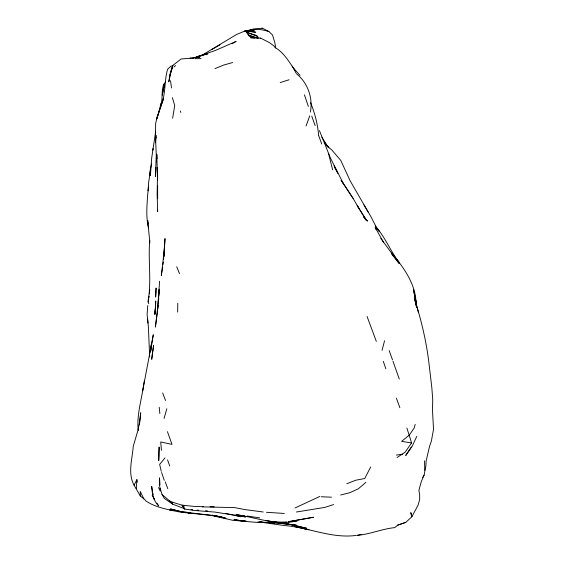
<?xml version="1.0" encoding="UTF-8"?>
<svg xmlns="http://www.w3.org/2000/svg" width="564" height="564" viewBox="0 0 564 564"><rect width="100%" height="100%" fill="white"/><g stroke="black" fill="none" stroke-linecap="round" stroke-linejoin="round"><path stroke-width="0.85" d="M157.645 210.034L157.631 211.704L157.137 193.804L157.476 176.553L157.532 180.24L156.785 154.176L157.025 158.745M177.646 312.061L177.787 303.235M415.971 305.758C416.74 290.051 408.935 275.584 399.798 263.367C390.492 251.629 385.423 237.077 375.159 226.03M157.645 185.76L157.631 198.732M164.434 247.533L163.912 256.465L165.012 238.537L164.547 245.953M157.631 310.51L155.396 327.078L157.673 308.212L159.598 281.224M149.756 240.342C147.951 260.815 151.822 281.436 147.937 301.761L148.825 303.721M155.946 135.445L155.53 142.762L155.953 135.395M155.953 167.48L155.488 176.454L156.263 154.881L155.509 137.073L155.643 123.601L156.996 117.34L163.32 98.919L156.785 118.919L158.096 114.718M159.26 289.459L157.328 311.934M158.435 302.988L158.738 297.841M158.844 296.128L159.274 289.149M150.553 173.782L151.681 158.054L155.629 131.75M136.312 488.593L136.883 479.619L134.091 485.237L140.309 495.975L144.863 499.612L145.604 500.761C153.57 506.324 163.186 508.481 172.521 510.568M164.582 244.6L163.532 259.518M148.029 190.822L148.706 181.819L149.982 174.008L149.594 173.148L151.462 164.075M147.768 305.512L147.098 314.522L148.015 322.982M156.327 161.769L156.517 159.309M149.347 293.802L149.728 289.677M163.066 264.467L163.299 261.992M148.529 186.529L147.599 195.687C146.88 206.636 145.886 217.845 148.677 228.596M165.428 82.14C160.254 88.224 163.511 97.664 160.768 104.833L160.98 103.677L158.357 113.879M139.421 424.939L140.711 412.742L139.639 421.886L137.849 430.551M150.602 351.619L151.519 342.905L150.482 352.042L153.281 334.755L142.678 390.767L144.419 380.474M310.355 112.095C313.203 98.044 307.584 82.4 296.297 73.623M164.075 252.284L161.304 275.451L162.721 267.181M157.821 308.846L158.195 305.512M155.791 138.554L155.995 136.96M148.29 301.832L148.642 299.449M148.882 297.863L149.115 296.269M172.619 118.243L174.727 105.553L172.358 97.607M357.618 535.306C370.28 534.193 382.068 528.884 394.758 527.615L397.641 525.176L405.784 522.349L411.805 516.828L418.135 505.027L419.665 499.443L419.679 494.783L418.904 490.405L421.216 481.748L424.086 475.177L425.876 466.033L426.109 461.049L429.521 446.434L431.361 441.147L433.519 429.345L432.475 409.781L432.743 399.841L431.848 387.799L428.823 362.074C426.187 340.487 421.026 319.175 414.371 298.49L416.577 305.892M142.854 389.794C140.563 403.33 136.643 416.944 138.279 430.783M169.954 76.676L168.777 81.829L170.54 71.91L172.894 65.361L181.129 58.987L190.843 58.191M171.534 69.809L172.894 65.361M162.115 102.747C165.71 91.876 164.378 80.25 167.564 69.351L171.153 65.925L171.964 66.333M382.039 350.378L384.563 340.726M415.174 424.396L414.188 427.991L409.267 435.14L401.596 441.365L411.586 442.923L406.905 428.062M137.616 431.368L133.231 446.399C132.328 459.174 127.506 473.245 134.091 485.237M164.061 418.488L166.824 408.752M172.683 66.207L169.51 76.923L172.64 66.404M162.065 103.015L162.347 102.133M163.75 84.17L163.193 85.876M306.083 125.934L309.735 115.888M416.754 436.402L412.249 446.145L405.713 455.479L411.297 447.076M370.682 466.971L364.739 478.505L355.595 480.267L346.846 483.757M262.084 28.715L262.387 28.2L268.901 31.549L272.497 34.947L274.901 42.885L275.662 47.891M422.669 477.391L424.086 475.177M411.586 442.923L405.114 452.201L397.112 457.482M164.977 457.919L159.647 464.419L161.248 471.292M174.036 67.003L175.524 65.53M260.194 38.437L260.561 38.084L269.543 42.645L274.365 46.34L274.985 47.503C283.396 52.219 288.394 60.693 293.668 68.448M365.888 482.354L358.33 488.805L349.8 492.682L340.67 495.016M232.044 43.816L236.133 41.369L215.617 50.358L198.239 56.435L207.897 53.784L198.782 56.146L192.387 58.501M211.754 49.597L219.953 44.852M200.671 56.033L236.661 34.425L244.762 31.098L254.336 29.934L253.828 29.257L244.713 31.161L254.336 29.934L244.762 31.098M319.873 496.433L295.099 507.931M214.976 68.611L223.704 65.043L232.678 62.526M397.641 525.176L405.784 522.349M240.652 516.793L234.264 515.249L245.587 516.941L214.926 512.084L194.319 510.483L184.379 508.982L182.045 505.154L172.422 502.214L169.426 500.769L162.065 494.557L159.675 486.612L159.549 477.877L159.915 484.913M248.477 30.618L253.335 29.025L262.387 28.2M194.954 57.768L199.085 56.428L191.725 58.416M333.641 504.554L324.723 507.431L296.41 512.013M280.216 82.584L289.12 79.75M248.343 30.823C254.935 28.122 262.316 29.539 268.901 31.549M357.562 535.25L361.7 534.369M195.757 57.838L199.797 57.112L190.146 58.071M396.379 455.07L402.576 454.231M183.702 505.52L184.379 508.982L182.045 505.154L194.058 506.401L203.526 506.719M288.253 521.904L297.186 520.854C276.43 525.909 256.282 517.512 235.963 514.579L244.254 516.102M356.455 535.384C331.597 538.839 308.402 527.269 283.96 525.5L259.468 521.989M278.108 522.193L286.724 521.975M195.172 58.691L201.031 58.635M263.261 511.999L245.411 509.659L234.603 507.607L202.342 506.867M275.26 522.75L296.213 525.14L275.26 522.75L255.027 522.25L244.67 521.369L233.954 519.55L243.944 521.178L232.953 520.339L210.999 515.39L180.417 512.14L169.517 509.976M210.041 506.754L214.271 506.839M284.312 513.451L266.455 512.288M245.996 521.009L235.223 520.262L245.234 521.115M260.286 521.982L274.71 523.025L265.059 522.306M321.29 496.757L331.484 497.201M197.033 510.117L198.754 510.223M257.988 522.003L263.917 522.426L259.863 522.01M254.935 38.049L250.55 37.725L260.561 38.084M205.613 510.681L207.333 510.808M244.304 516.088L241.808 515.863L246.743 516.561M216.026 515.736L225.988 518.295L212.247 515.186L223.386 517.505L213.016 515.496L181.53 511.774L170.427 508.932L181.502 511.767L190.477 512.718M268.577 521.242L279.067 522.476L265.383 520.558M259.743 517.872L247.18 515.997M186.014 512.366L190.209 513.169L185.972 512.373M184.865 508.82L172.521 504.096L169.426 500.769M225.776 513.466L233.418 515.066M191.027 509.489L192.662 509.835M294.725 526.621L308.987 529.695L305.025 528.785M258.594 38.084L249.387 36.371L245.982 31.577M250.987 36.73L254.202 37.45M301.818 528.066L305.744 528.969M181.171 511.689L181.53 511.774M257.438 38.07L248.146 34.834L252.813 36.893M363.879 217.351L367.502 221.081L364.231 217.394M391.663 254.075L399.129 263.437L380.763 238.325M293.971 68.723L300.062 75.379M324.526 142.614L328.502 147.253L331.872 150.038L340.748 160.38L350.173 180.868L368.292 212.219M325.844 144.299L328.826 147.846L324.878 143.171L327.888 146.774L321.875 137.235M364.02 217.436L366.572 220.538L357.245 205.705L366.572 220.538M375.955 227.221L379.071 231.198L376.456 227.454L370.59 216.068L363.97 204.951M353.092 198.38L341.178 180.325L353.092 198.38L359.585 209.547M292.131 66.136L294.937 70.415M152.174 495.446L154.346 498.943M156.954 503.137L158.695 505.929C153.295 500.832 152.125 493.394 151.674 486.323L152.548 491.392M334.544 167.099L337.822 173.24L334.099 165.767L335.509 168.573M162.065 494.557L164.357 498.407L172.521 504.096L172.422 502.214M383.344 242.083L375.18 227.37L376.23 229.795M293.759 68.632L295.91 72.855M343.61 184.125L330.328 157.772L319.428 130.587M158.526 487.536L160.232 491.068L160.098 488.431M143.848 498.872L140.232 491.357L140.309 495.975M176.729 266.723L179.507 273.695M367.065 316.474L376.329 341.368M310.574 102.697C314.832 112.997 317.617 123.897 318.582 135.007M162.658 392.953L165.548 400.546M147.98 223.612L147.394 222.026L148.057 223.83M167.445 431.671L171.985 444.404L160.705 441.957L161.438 450.375M396.407 398.106L399.862 407.73M165.28 481.839L167.804 488.755M318.618 135.416L321.72 144.003M180.325 111.002L180.832 112.433M167.55 459.864L169.771 466.054M389.181 350.568L392.502 359.881M311.758 116.113L315.128 125.631M399.291 379.114L392.981 361.235M383.287 361.334L385.861 368.807M161.593 472.519L164.272 480.359M308.353 106.434L304.398 94.815M416.521 305.385L418.319 312.047M416.352 305.039L415.449 301.634L416.796 307.465M328.586 153.725L332.661 169.863M149.594 173.148L150.094 175.517M152.837 493.077L153.126 494.769M153.415 496.454L153.845 498.992M416.436 305.068L413.433 289.438L416.063 301.952L415.174 297.609L415.555 302.445M149.982 174.008L150.207 175.552M170.532 80.687L171.505 87.935M148.022 222.886L147.697 220.432L149.883 242.83M148.346 225.339L148.565 226.968M136.883 479.619L137.228 482.185M159.196 407.279L159.88 413.588M147.542 318.491L148.381 326.972L149.672 356.941M157.652 175.996L157.434 172.027L157.652 177.547M157.419 167.381L157.631 176.701M424.558 460.866L424.755 470.298M158.837 455.931L158.752 460.605L159.126 447.055L158.837 455.931M155.742 301.162L155.206 312.9L155.742 301.162M155.868 292.342L155.664 297.066L156.101 288.021L155.868 292.342M155.544 305.885L154.888 314.458L155.544 305.885M152.252 354.876L151.716 359.338L153.619 345.246L152.252 354.876M152.95 148.84L152.689 150.228L152.95 148.84M164.378 84.642L162.263 94.971L164.378 84.642M307.077 518.422L288.712 521.637L313.506 517.244L307.077 518.422M253.363 31.781L245.389 31.034L255.682 32.204L253.363 31.781M294.711 525.359L286.195 523.674L306.795 528.306L294.711 525.359M255.457 35.172L246.503 32.254L257.847 36.491L255.457 35.172M397.225 259.976L391.726 253.116L398.945 262.154L397.225 259.976M411.664 515.997L410.832 512.591L411.805 516.828L411.664 515.997"/></g></svg>
